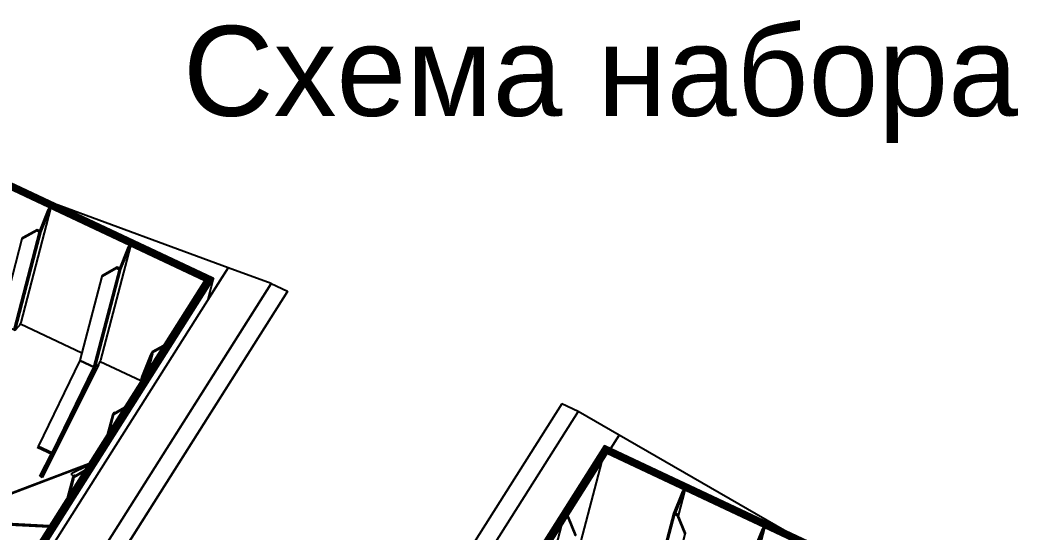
# Model space of a CAD drawing. Header units: millimetres. Extents: x 5443 to 24907, y -17798 to -7408.
# Drawn here: x 15297 to 16129, y -14588 to -14161 of the extents above; entities that cross this region are included whole.
import ezdxf

# ---------------------------------------------------------------- set-up
doc = ezdxf.new("R2010")
doc.units = ezdxf.units.MM
doc.layers.add('pen_025', color=1, linetype='Continuous')
doc.layers.add('pen_035', color=1, linetype='Continuous')
doc.layers.add('pen_5', color=1, linetype='Continuous', true_color=0xff0000)
doc.styles.add('Arial', font='arial.ttf')

msp = doc.modelspace()

# ---------------------------------------------------------------- linework, layer by layer
at = {"color": 0}
for p, q in [((15323.68, -14523.14), (15311.3, -14517.25)), ((15324.41, -14522.06), (15311.84, -14516.07)), ((15313.51, -14541.03), (15322.86, -14522.71)), ((15314.27, -14541.52), (15324.3, -14521.98)), ((15340.17, -14538.5), (15353.37, -14532.24)), ((15314.17, -14541.41), (15313.39, -14541.04)), ((15315.66, -14542.27), (15314.26, -14541.51)), ((15340.17, -14540.2), (15340.17, -14538.5))]:
    msp.add_line(p, q, dxfattribs=at)
at = {"layer": 'pen_025', "color": 0, "linetype": 'Continuous'}
for p, q in [((15125.75, -14225.04), (15451.21, -14377.97)), ((15310.85, -14336.43), (15314.07, -14337.95)), ((15377.4, -14367.7), (15380.62, -14369.21)), ((15044.97, -15020.94), (15452.2, -14378.01)), ((15045.73, -15022.54), (15453.95, -14378.04)), ((15046.08, -15024.37), (15455.9, -14377.34)), ((15453.02, -14378.02), (15451.79, -14377.45)), ((15451.79, -14377.45), (15453.02, -14378.02)), ((15456.69, -14376.53), (15456.27, -14375.94)), ((15456.41, -14377.1), (15456.81, -14376.69)), ((15456.81, -14376.69), (15456.7, -14376.64)), ((15416.38, -14432.97), (15406.77, -14438.38)), ((15416.88, -14432.18), (15407.27, -14437.59)), ((15421.16, -14432.97), (15421.05, -14432.92)), ((15421.05, -14432.92), (15421.16, -14432.97)), ((15421.66, -14432.18), (15421.55, -14432.13)), ((15404.48, -14451.76), (15407.84, -14438.88)), ((15407.27, -14437.59), (15405.77, -14439.96)), ((15407.84, -14438.88), (15406.77, -14438.38)), ((15315.66, -14542.16), (15362.71, -14448.57)), ((15401.11, -14464.62), (15401.21, -14464.25)), ((15393.83, -14475.9), (15393.73, -14476.27)), ((15395.88, -14472.66), (15395.78, -14473.03)), ((15395.78, -14473.03), (15395.88, -14472.66)), ((15373.97, -14490.16), (15383.58, -14484.75)), ((15388.36, -14484.75), (15388.25, -14484.7)), ((15388.25, -14484.7), (15388.36, -14484.75)), ((15388.86, -14483.96), (15388.75, -14483.91)), ((15373.97, -14490.16), (15369.63, -14506.78)), ((15375.47, -14487.79), (15373.97, -14490.16)), ((15376.45, -14488.25), (15375.47, -14487.79)), ((15366.36, -14519.27), (15366.26, -14519.64)), ((15366.36, -14519.27), (15366.26, -14519.64)), ((15368.31, -14516.4), (15368.41, -14516.02)), ((15379.29, -15163.61), (15787.15, -14519.68)), ((15379.86, -15164.3), (15787.2, -14521.19)), ((15786.76, -14521.9), (16112.43, -14674.93)), ((15355.57, -14536.53), (15355.46, -14536.48)), ((15340.68, -14542.73), (15336.33, -14559.35)), ((15340.68, -14542.73), (15350.29, -14537.31)), ((15342.18, -14540.36), (15340.68, -14542.73)), ((15343.16, -14540.82), (15342.18, -14540.36)), ((15355.07, -14537.32), (15354.96, -14537.27)), ((15354.96, -14537.27), (15355.07, -14537.32)), ((15846.25, -14574.12), (15851.83, -14552.79)), ((15335.02, -14568.97), (15335.12, -14568.59)), ((15332.09, -14573.59), (15331.95, -14573.59)), ((15333.06, -14571.83), (15332.97, -14572.21)), ((15333.06, -14571.83), (15332.97, -14572.21)), ((15754.59, -14574.89), (15753.51, -14574.38)), ((15842.09, -14572.32), (15845.31, -14573.83)), ((15843.67, -14572.04), (15843.17, -14572.82)), ((15259.65, -14579.28), (15321.63, -14582.55)), ((15325.59, -14583.64), (15325.72, -14583.65)), ((15326.13, -14582.78), (15326.26, -14582.79)), ((15326.26, -14582.79), (15326.13, -14582.78)), ((15326.26, -14582.79), (15326.13, -14582.78)), ((15912.79, -14605.39), (15918.37, -14584.06))]:
    msp.add_line(p, q, dxfattribs=at)
for points in [[(15456.27, -14375.94, 0), (15124.59, -14220.09, 0), (15124.08, -14220.35, 0), (15456.62, -14376.6, 0)], [(15456.62, -14376.6, 0), (15124.08, -14220.35, 0), (15124.13, -14221.86, 0), (15455.4, -14377.52, 0)], [(15455.4, -14377.52, 0), (15124.13, -14221.86, 0), (15124.71, -14223.75, 0), (15451.6, -14377.36, 0)], [(15451.6, -14377.36, 0), (15124.71, -14223.75, 0), (15125.48, -14224.91, 0), (15125.48, -14224.91, 0)], [(15322.73, -14317.91, 0), (15321.07, -14320.54, 0), (15314.07, -14337.95, 0), (15292.78, -14419.36, 0), (15296.58, -14415.6, 0), (15296.71, -14415.27, 0), (15296.86, -14414.93, 0), (15297.02, -14414.58, 0), (15297.18, -14414.24, 0), (15297.35, -14413.91, 0), (15297.52, -14413.6, 0), (15297.69, -14413.31, 0), (15297.85, -14413.04, 0), (15322.73, -14317.91, 0)], [(15314.07, -14337.95, 0), (15321.07, -14320.54, 0), (15320, -14320.03, 0), (15313, -14337.44, 0), (15314.07, -14337.95, 0)], [(15321.07, -14320.54, 0), (15322.73, -14317.91, 0), (15321.66, -14317.4, 0), (15320, -14320.03, 0), (15321.07, -14320.54, 0)], [(15314.07, -14337.95, 0), (15310.85, -14336.43, 0), (15298.6, -14343.33, 0), (15280.25, -14413.48, 0), (15292.78, -14419.36, 0), (15314.07, -14337.95, 0), (15292.78, -14419.36, 0), (15293.27, -14418.57, 0), (15314.57, -14337.16, 0), (15314.07, -14337.95, 0)], [(15298.6, -14343.33, 0), (15310.85, -14336.43, 0), (15311.35, -14335.64, 0), (15299.1, -14342.55, 0), (15298.6, -14343.33, 0)], [(15313.34, -14336.58, 0), (15311.35, -14335.64, 0), (15310.85, -14336.43, 0)], [(15292.78, -14419.36, 0), (15314.07, -14337.95, 0), (15313, -14337.44, 0), (15291.7, -14418.86, 0), (15292.78, -14419.36, 0)], [(15389.28, -14349.18, 0), (15387.61, -14351.8, 0), (15380.62, -14369.21, 0), (15359.32, -14450.62, 0), (15363.12, -14446.86, 0), (15363.26, -14446.53, 0), (15363.41, -14446.19, 0), (15363.56, -14445.84, 0), (15363.73, -14445.5, 0), (15363.9, -14445.17, 0), (15364.07, -14444.86, 0), (15364.23, -14444.57, 0), (15364.4, -14444.3, 0), (15389.28, -14349.18, 0)], [(15380.62, -14369.21, 0), (15387.61, -14351.8, 0), (15386.54, -14351.3, 0), (15379.54, -14368.71, 0), (15380.62, -14369.21, 0)], [(15387.61, -14351.8, 0), (15389.28, -14349.18, 0), (15388.21, -14348.67, 0), (15386.54, -14351.3, 0), (15387.61, -14351.8, 0)], [(15380.62, -14369.21, 0), (15377.4, -14367.7, 0), (15365.15, -14374.6, 0), (15346.8, -14444.74, 0), (15359.32, -14450.62, 0), (15380.62, -14369.21, 0), (15359.32, -14450.62, 0), (15359.82, -14449.84, 0), (15381.12, -14368.43, 0), (15380.62, -14369.21, 0)], [(15359.32, -14450.62, 0), (15380.62, -14369.21, 0), (15379.54, -14368.71, 0), (15358.25, -14450.12, 0), (15359.32, -14450.62, 0)], [(15365.15, -14374.6, 0), (15377.4, -14367.7, 0), (15377.9, -14366.91, 0), (15365.65, -14373.81, 0), (15365.15, -14374.6, 0)], [(15379.89, -14367.85, 0), (15377.9, -14366.91, 0), (15377.4, -14367.7, 0)], [(15452.2, -14378.01, 0), (15451.66, -14377.26, 0), (15044.32, -15020.37, 0)], [(15453.95, -14378.04, 0), (15452.2, -14378.01, 0), (15044.97, -15020.94, 0)], [(15455.9, -14377.34, 0), (15453.95, -14378.04, 0), (15045.73, -15022.54, 0)], [(15456.9, -14376.32, 0), (15455.9, -14377.34, 0), (15046.08, -15024.37, 0)], [(15046.09, -15024.79, 0), (15046.2, -15024.73, 0), (15456.9, -14376.32, 0)], [(15456.7, -14376.64, 0), (15456.81, -14376.69, 0), (15456.73, -14376.59, 0)], [(15407.27, -14437.59, 0), (15406.77, -14438.38, 0), (15416.38, -14432.97, 0)], [(15359.32, -14450.63, 0), (15346.8, -14444.75, 0), (15311.97, -14516.27, 0), (15324.49, -14522.15, 0), (15359.32, -14450.63, 0), (15324.49, -14522.15, 0), (15324.61, -14522.33, 0), (15359.44, -14450.81, 0), (15359.32, -14450.63, 0)], [(15398.49, -14458.06, 0), (15399.57, -14458.57, 0), (15406.84, -14440.46, 0), (15405.77, -14439.96, 0), (15398.49, -14458.06, 0)], [(15407.84, -14438.88, 0), (15406.84, -14440.46, 0), (15399.57, -14458.57, 0), (15399.15, -14460.17, 0)], [(15405.77, -14439.96, 0), (15406.84, -14440.46, 0), (15407.84, -14438.88, 0)], [(15324.49, -14522.15, 0), (15359.32, -14450.63, 0), (15358.25, -14450.13, 0), (15323.42, -14521.65, 0), (15324.49, -14522.15, 0)], [(15362.71, -14448.57, 0), (15362.69, -14448.49, 0), (15362.68, -14448.37, 0), (15362.7, -14448.2, 0), (15362.75, -14448, 0), (15362.81, -14447.76, 0), (15362.9, -14447.49, 0), (15363, -14447.19, 0), (15363.12, -14446.87, 0), (15359.32, -14450.63, 0), (15324.49, -14522.15, 0), (15324.46, -14522.26, 0)], [(15358.25, -14450.12, 0), (15358.25, -14450.13, 0), (15359.32, -14450.63, 0)], [(15359.32, -14450.63, 0), (15363.12, -14446.87, 0), (15363.12, -14446.87, 0)], [(15399.15, -14460.17, 0), (15399.57, -14458.57, 0), (15398.49, -14458.06, 0), (15397.09, -14463.41, 0)], [(15383.58, -14484.75, 0), (15373.97, -14490.16, 0), (15369.63, -14506.78, 0)], [(15384.08, -14483.96, 0), (15374.47, -14489.37, 0), (15373.97, -14490.16, 0)], [(15371.68, -14503.54, 0), (15375.05, -14490.66, 0), (15373.97, -14490.16, 0)], [(15324.49, -14522.15, 0), (15311.97, -14516.27, 0), (15312.09, -14516.44, 0), (15323.39, -14521.75, 0)], [(15785.8, -14516.63, 0), (15785.29, -14516.88, 0), (15374.59, -15165.3, 0)], [(15375.17, -15164.7, 0), (15375.58, -15164.28, 0), (15785.8, -14516.63, 0)], [(15786.57, -14517.79, 0), (15785.8, -14516.63, 0), (15375.58, -15164.28, 0), (15377.53, -15163.58, 0), (15786.57, -14517.79, 0)], [(15787.15, -14519.68, 0), (15786.57, -14517.79, 0), (15377.53, -15163.58, 0)], [(15787.2, -14521.19, 0), (15787.15, -14519.68, 0), (15379.29, -15163.61, 0)], [(15786.62, -14517.93, 0), (16117.92, -14673.6, 0), (16117.38, -14672.86, 0), (15786.21, -14517.24, 0)], [(15787.15, -14519.67, 0), (16116.92, -14674.63, 0), (16117.92, -14673.6, 0), (15786.62, -14517.93, 0)], [(15787.14, -14521.29, 0), (16114.97, -14675.33, 0), (16116.92, -14674.63, 0), (15787.15, -14519.67, 0)], [(15324.46, -14522.26, 0), (15324.49, -14522.15, 0), (15323.42, -14521.65, 0), (15323.39, -14521.76, 0)], [(16113.21, -14675.3, 0), (16114.97, -14675.33, 0), (15787.14, -14521.29, 0)], [(15350.79, -14536.52, 0), (15341.18, -14541.94, 0), (15340.68, -14542.73, 0)], [(15350.29, -14537.31, 0), (15340.68, -14542.73, 0), (15336.33, -14559.35, 0)], [(15338.38, -14556.11, 0), (15341.75, -14543.23, 0), (15340.68, -14542.73, 0)], [(15851.83, -14552.79, 0), (15850.16, -14555.42, 0), (15843.17, -14572.82, 0)], [(15849.09, -14554.91, 0), (15850.16, -14555.42, 0), (15851.83, -14552.79, 0), (15850.75, -14552.28, 0), (15849.09, -14554.91, 0)], [(15842.09, -14572.32, 0), (15843.17, -14572.82, 0), (15850.16, -14555.42, 0), (15849.09, -14554.91, 0), (15842.09, -14572.32, 0)], [(15753.01, -14575.17, 0), (15754.09, -14575.67, 0), (15754.59, -14574.89, 0)], [(15760.2, -14590.72, 0), (15754.09, -14575.67, 0), (15753.01, -14575.17, 0)], [(15760.7, -14589.93, 0), (15754.59, -14574.89, 0), (15754.09, -14575.67, 0), (15760.2, -14590.72, 0), (15760.7, -14589.93, 0)], [(15820.8, -14653.73, 0), (15821.87, -14654.23, 0), (15843.17, -14572.82, 0), (15842.09, -14572.32, 0), (15820.8, -14653.73, 0)], [(15842.09, -14572.32, 0), (15820.8, -14653.73, 0), (15833.32, -14659.61, 0), (15851.67, -14589.48, 0), (15845.31, -14573.83, 0), (15842.09, -14572.32, 0)], [(15845.31, -14573.83, 0), (15845.81, -14573.05, 0), (15843.67, -14572.04, 0)], [(15851.67, -14589.48, 0), (15852.17, -14588.69, 0), (15845.81, -14573.05, 0), (15845.31, -14573.83, 0), (15851.67, -14589.48, 0)], [(15321.63, -14582.55, 0), (15259.65, -14579.28, 0), (15260.03, -14580.19, 0), (15321.09, -14583.4, 0)], [(15321.63, -14582.55, 0), (15259.65, -14579.28, 0), (15260.56, -14587.65, 0), (15260.97, -14587.78, 0), (15261.38, -14587.97, 0), (15261.77, -14588.2, 0), (15262.14, -14588.47, 0), (15262.47, -14588.77, 0), (15262.76, -14589.09, 0), (15262.99, -14589.43, 0), (15263.16, -14589.77, 0)], [(15748.23, -14582.72, 0), (15722.28, -14681.94, 0), (15722.6, -14682.11, 0), (15722.91, -14682.31, 0), (15723.2, -14682.53, 0), (15723.47, -14682.77, 0), (15723.71, -14683.02, 0), (15723.91, -14683.29, 0), (15724.08, -14683.56, 0), (15724.22, -14683.84, 0), (15731.4, -14684.27, 0)], [(15908.64, -14603.59, 0), (15909.71, -14604.09, 0), (15916.71, -14586.68, 0), (15915.63, -14586.18, 0), (15908.64, -14603.59, 0)], [(15918.37, -14584.06, 0), (15916.71, -14586.68, 0), (15909.71, -14604.09, 0)], [(15915.63, -14586.18, 0), (15916.71, -14586.68, 0), (15918.37, -14584.06, 0), (15917.3, -14583.55, 0), (15915.63, -14586.18, 0)]]:
    msp.add_polyline3d(points, dxfattribs=at)
at = {"layer": 'pen_035', "color": 0, "linetype": 'Continuous'}
for p, q in [((15456.62, -14376.6), (15124.08, -14220.35)), ((15124.08, -14220.35), (15456.62, -14376.6)), ((15470.51, -14367.41), (15453.86, -14393.69)), ((15456.81, -14376.69), (15456.7, -14376.64)), ((15457.31, -14375.9), (15456.81, -14376.69)), ((15061.41, -15083.28), (15506.41, -14380.72)), ((15519.99, -14387.1), (15506.41, -14380.72)), ((15297.23, -14414.14), (15348.5, -14438.24)), ((15363.78, -14445.41), (15397.64, -14461.33)), ((15762.49, -14487.31), (15748.92, -14480.94)), ((15796.74, -14506.97), (15789.57, -14518.29)), ((15785.69, -14516.47), (15785.49, -14516.78)), ((16117.92, -14673.6), (15786.62, -14517.93)), ((15360.54, -14528.45), (15360.73, -14528.38)), ((15360.73, -14528.38), (15360.54, -14528.45)), ((15354.42, -14530.79), (15281.07, -14558.76)), ((15281.18, -14558.94), (15354.24, -14531.08)), ((15359.79, -14529.86), (15359.66, -14529.84)), ((15359.79, -14529.86), (15359.66, -14529.84)), ((15359.66, -14529.84), (15359.79, -14529.86)), ((15360.29, -14529.07), (15360.16, -14529.06)), ((15360.36, -14528.74), (15360.54, -14528.67)), ((15340.18, -14540.32), (15342.13, -14540.43)), ((15342.34, -14540.44), (15343.71, -14540.51))]:
    msp.add_line(p, q, dxfattribs=at)
for points in [[(15456.7, -14376.64, 0), (15456.81, -14376.69, 0), (15457.31, -14375.9, 0), (15124.58, -14219.56, 0), (15124.08, -14220.35, 0)], [(15453.86, -14393.69, 0), (15470.51, -14367.41, 0), (15325.65, -14314.04, 0)], [(15061.42, -15083.2, 0), (15506.42, -14380.64, 0), (15470.51, -14367.41, 0), (15025.51, -15069.97, 0), (15061.42, -15083.2, 0), (15061.41, -15083.28, 0)], [(15453.86, -14393.69, 0), (15458.38, -14376.41, 0), (15046.68, -15026.4, 0), (15042.15, -15043.68, 0)], [(15045.6, -15025.9, 0), (15046.68, -15026.4, 0), (15458.38, -14376.41, 0), (15457.31, -14375.9, 0), (15045.6, -15025.9, 0)], [(15506.41, -14380.72, 0), (15506.42, -14380.64, 0), (15061.42, -15083.2, 0)], [(15061.41, -15083.28, 0), (15074.99, -15089.67, 0), (15519.99, -14387.1, 0)], [(15074.99, -15089.67, 0), (15074.79, -15090.42, 0), (15519.79, -14387.85, 0), (15519.99, -14387.1, 0), (15074.99, -15089.67, 0)], [(15748.92, -14480.94, 0), (15303.92, -15183.5, 0), (15317.5, -15189.88, 0)], [(15789.57, -14518.29, 0), (15796.74, -14506.97, 0), (15762.53, -14487.25, 0), (15317.53, -15189.81, 0), (15317.2, -15190.49, 0), (15351.41, -15210.21, 0), (15351.75, -15209.53, 0), (15317.53, -15189.81, 0)], [(15934.75, -14586.51, 0), (15796.74, -14506.97, 0), (15789.57, -14518.29, 0)], [(15785.49, -14516.78, 0), (15785.69, -14516.47, 0), (15784.62, -14515.97, 0), (15372.91, -15165.96, 0), (15373.99, -15166.46, 0)], [(15786.62, -14517.93, 0), (16117.92, -14673.6, 0), (16118.42, -14672.82, 0), (15785.69, -14516.47, 0), (15785.49, -14516.78, 0)], [(15236.16, -14537.84, 0), (15280.8, -14558.82, 0), (15281.07, -14558.76, 0), (15354.42, -14530.79, 0)], [(15782.02, -14529.37, 0), (15759, -14617.39, 0), (15822.5, -14647.23, 0)]]:
    msp.add_polyline3d(points, dxfattribs=at)

# ---------------------------------------------------------------- texts
at = {"layer": 'pen_5', "color": 0, "linetype": 'Continuous', "style": 'Arial'}
msp.add_text('Схема набора', height=75, dxfattribs=at).set_placement((15432.87, -14240.77))

doc.saveas('drawing.dxf')
